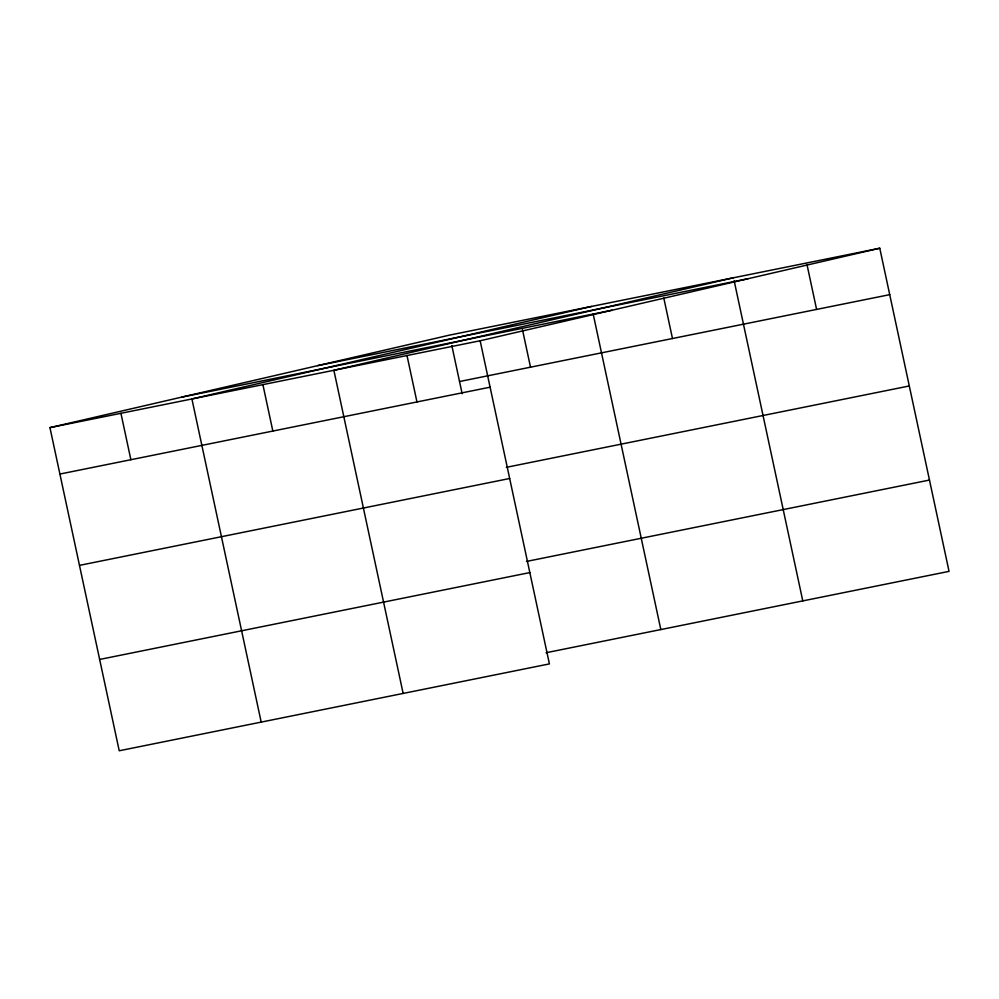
<?xml version="1.0" encoding="UTF-8"?>
<svg xmlns="http://www.w3.org/2000/svg" width="999" height="999" viewBox="0 0 999 999"><rect width="100%" height="100%" fill="white"/><g stroke="black" fill="none" stroke-linecap="round" stroke-linejoin="round"><path stroke-width="1.5" d="M879.769 248.227L480.144 340.759L549.413 663.898L119.231 750.773L49.95 427.634L449.587 335.102L879.769 248.227L949.05 571.366L546.041 652.747M591.545 306.431L191.908 398.963L261.189 722.102M733.516 277.759L333.878 370.292L403.146 693.431M317.707 365.634L747.901 278.758M181.83 397.103L612.025 310.227M49.95 427.634L480.144 340.759M459.54 381.518L889.722 294.655M59.903 474.05L490.097 387.187M506.306 467.345L909.302 385.964M79.483 565.372L509.665 478.496M526.473 561.438L929.47 480.057M99.65 659.452L529.832 572.577M806.967 264.498L816.595 309.415M734.153 280.756L802.784 600.899M663.811 298.089L672.477 338.524M593.156 313.923L660.826 629.57M522.489 329.757L530.519 367.195M451.835 345.579L462.15 393.693M407.005 355.532L416.958 401.948M262.899 384.627L272.839 431.056M120.929 413.299L130.881 459.727"/></g></svg>
